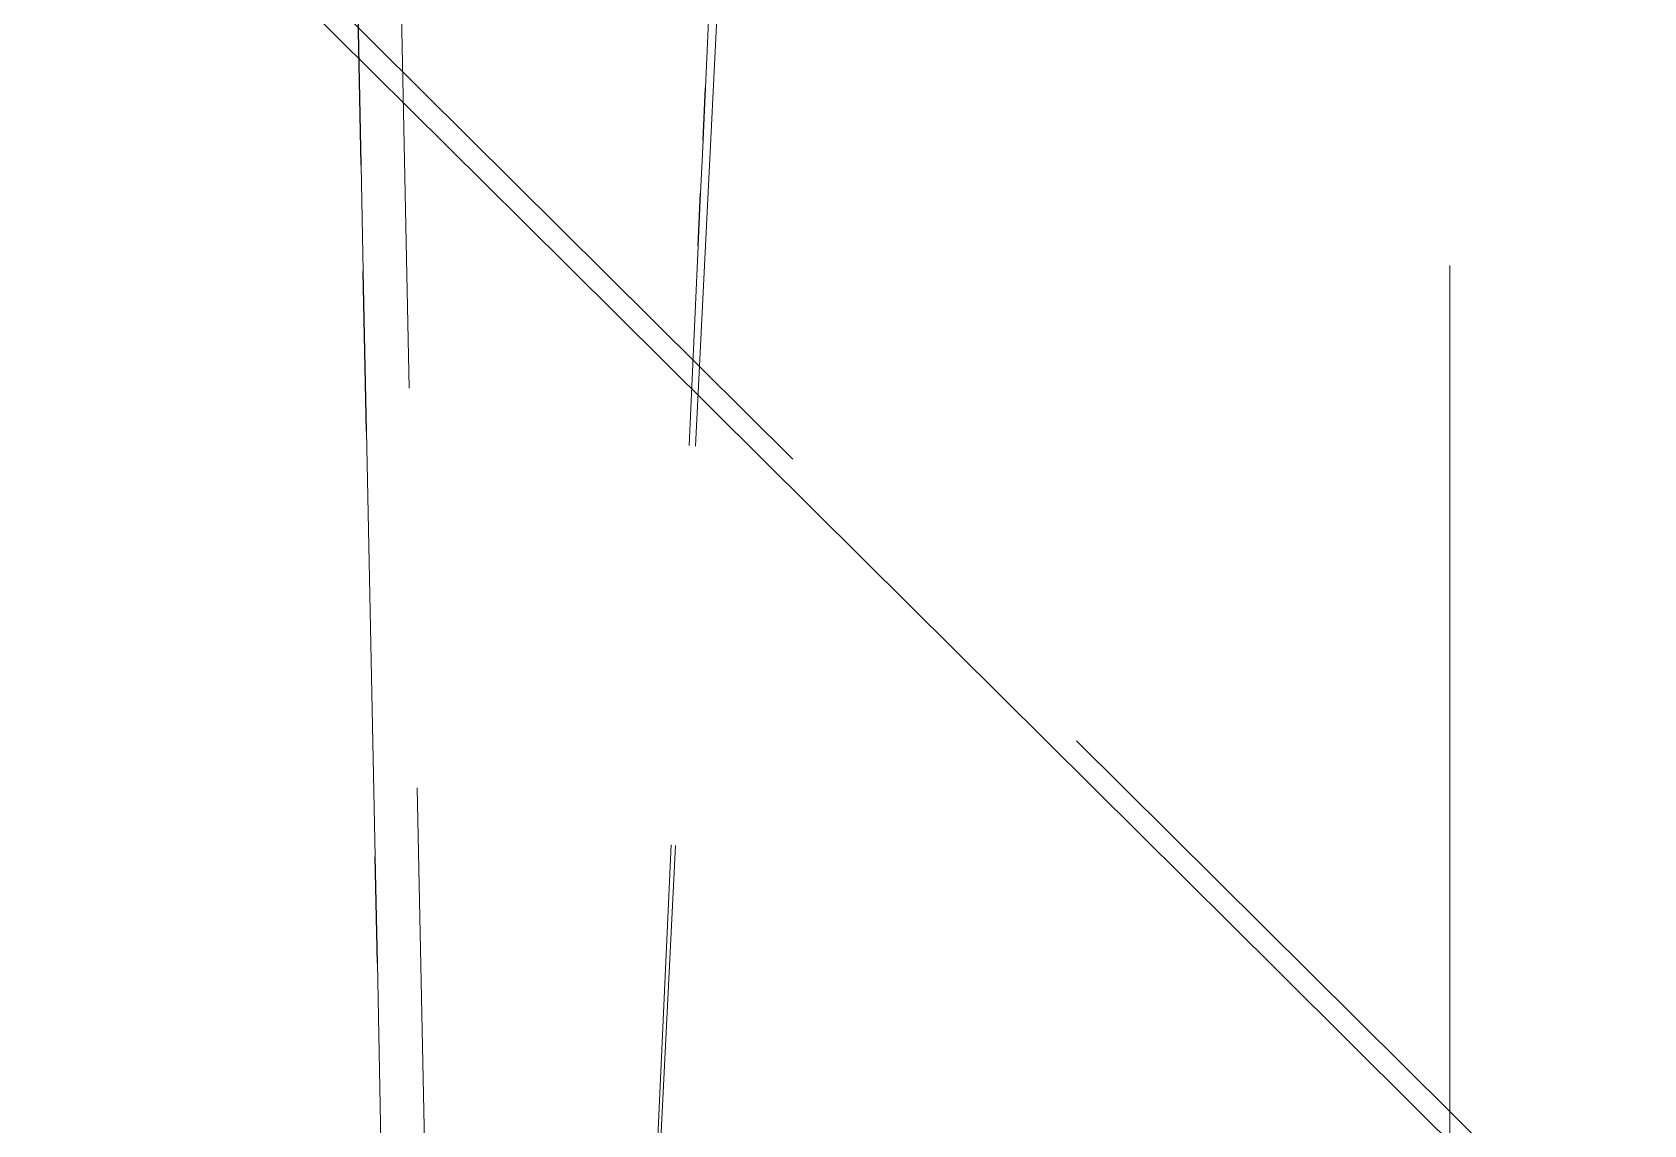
# Model space of a CAD drawing. Header units: millimetres. Extents: x -11795 to 47768, y 22971 to 65021.
# Drawn here: x 20176.9 to 20479.2, y 33163.6 to 33368.6 of the extents above; entities that cross this region are included whole.
import ezdxf

# ---------------------------------------------------------------- set-up
doc = ezdxf.new("R2010")
doc.units = ezdxf.units.MM
doc.linetypes.add('HIDDEN_50', pattern=[225, 150, -75])
for name, color, linetype, lineweight in [('PLATE_HIDDEN', 8, 'HIDDEN_50', 18), ('PROFILE_HIDDEN', 9, 'HIDDEN_50', 18), ('PROFILE_VISIBLE', 4, 'Continuous', 25)]:
    doc.layers.add(name, color=color, linetype=linetype, lineweight=lineweight)

msp = doc.modelspace()

# ---------------------------------------------------------------- linework, layer by layer
at = {"layer": 'PLATE_HIDDEN'}
for p, q in [((20442.87, 33534.78), (20442.87, 32724.87)), ((20442.87, 32724.87), (20442.87, 33534.78)), ((20442.87, 33534.78), (20442.87, 32724.87)), ((20442.87, 32724.87), (20442.87, 33534.78)), ((20442.87, 33534.48), (20442.87, 32724.69)), ((20442.87, 32724.69), (20442.87, 33534.48))]:
    msp.add_line(p, q, dxfattribs=at)
at = {"layer": 'PROFILE_HIDDEN'}
for p, q in [((20479.25, 33129.95), (18922.73, 34675.92)), ((20284.16, 31502.19), (20221.12, 34606.21)), ((20290.12, 33066.21), (20333.6, 33938.61)), ((20303.21, 33358.2), (20305.9, 33417.58)), ((20302.31, 33338.41), (20302.76, 33348.31)), ((20239.02, 33323.69), (20238.62, 33343.65)), ((20304.39, 33297.95), (20269.02, 33333.08)), ((20289.99, 33066.28), (20301.87, 33328.52)), ((20241.25, 33213.9), (20239.63, 33293.75)), ((20410.52, 33192.54), (20332.69, 33269.84)), ((20243.28, 33114.09), (20241.66, 33193.94)), ((20477.73, 33125.78), (20424.67, 33178.49))]:
    msp.add_line(p, q, dxfattribs=at)
at = {"layer": 'PROFILE_VISIBLE'}
for p, q in [((20238.62, 33343.65), (20212.98, 34606.22)), ((20269.02, 33333.08), (18995.5, 34597.96)), ((20302.76, 33348.31), (20303.21, 33358.2)), ((20301.87, 33328.52), (20302.31, 33338.41)), ((20239.63, 33293.75), (20239.02, 33323.69)), ((20332.69, 33269.84), (20304.39, 33297.95)), ((20241.66, 33193.94), (20241.25, 33213.9)), ((20424.67, 33178.49), (20410.52, 33192.54))]:
    msp.add_line(p, q, dxfattribs=at)

doc.saveas('drawing.dxf')
